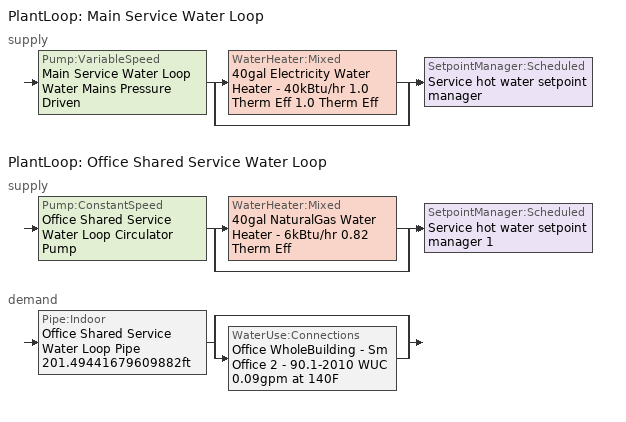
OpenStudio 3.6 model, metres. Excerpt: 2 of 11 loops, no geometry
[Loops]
PlantLoop 'Main Service Water Loop'
 supply: Pump:VariableSpeed 'Main Service Water Loop Water Mains Pressure Driven' > split
  | WaterHeater:Mixed '40gal Electricity Water Heater - 40kBtu/hr 1.0 Therm Eff 1.0 Therm Eff'
  | bypass
  join > SetpointManager:Scheduled 'Service hot water setpoint manager'
PlantLoop 'Office Shared Service Water Loop'
 supply: Pump:ConstantSpeed 'Office Shared Service Water Loop Circulator Pump' > split
  | WaterHeater:Mixed '40gal NaturalGas Water Heater - 6kBtu/hr 0.82 Therm Eff'
  | bypass
  join > SetpointManager:Scheduled 'Service hot water setpoint manager 1'
 demand: Pipe:Indoor 'Office Shared Service Water Loop Pipe 201.49441679609882ft' > split
  | bypass
  | WaterUse:Connections 'Office WholeBuilding - Sm Office 2 - 90.1-2010 WUC 0.09gpm at 140F'
[SizingPeriod:DesignDay] Barometric Pressure {Pa}=100917; Rain Indicator=No; Snow Indicator=No; Day of Month=21; Daylight Saving Time Indicator=No; Humidity Condition Type=Wetbulb; Dry-Bulb Temperature Range Modifier Type=DefaultMultipliers
Name | Maximum Dry-Bulb Temperature {C} | Daily Dry-Bulb Temperature Range {deltaC} | Wind Speed {m/s} | Wind Direction {deg} | Month | Day Type | Wetbulb or DewPoint at Maximum Dry-Bulb {C} | Solar Model Indicator | ASHRAE Clear Sky Optical Depth for Beam Irradiance | ASHRAE Clear Sky Optical Depth for Diffuse Irradiance | Sky Clearness
Kodiak August .4% Condns WB=>MCDB | 21.4 | 6.3 | 5 | 320 | 8 | SummerDesignDay | 16.9 | ASHRAETau | 0.322 | 2.497
Kodiak July .4% Condns WB=>MCDB | 22.8 | 5.5 | 5 | 320 | 7 | SummerDesignDay | 16.6 | ASHRAETau | 0.316 | 2.499
Kodiak June .4% Condns WB=>MCDB | 20.3 | 5.4 | 5 | 320 | 6 | SummerDesignDay | 14.7 | ASHRAETau | 0.317 | 2.453
Kodiak May .4% Condns WB=>MCDB | 17 | 5.9 | 5 | 320 | 5 | SummerDesignDay | 11.2 | ASHRAETau | 0.314 | 2.447
Kodiak April .4% Condns WB=>MCDB | 11.4 | 5.4 | 5 | 320 | 4 | SummerDesignDay | 8 | ASHRAETau | 0.323 | 2.439
Kodiak March .4% Condns WB=>MCDB | 6.3 | 5.5 | 5 | 320 | 3 | SummerDesignDay | 5.2 | ASHRAETau | 0.337 | 2.384
Kodiak February .4% Condns WB=>MCDB | 6.1 | 4.9 | 5 | 320 | 2 | SummerDesignDay | 5.5 | ASHRAETau | 0.336 | 2.429
Kodiak January .4% Condns WB=>MCDB | 5.7 | 4.7 | 5 | 320 | 1 | SummerDesignDay | 5.5 | ASHRAETau | 0.326 | 2.48
Kodiak December .4% Condns DB=>MCWB | 6.9 | 5.1 | 5 | 320 | 12 | SummerDesignDay | 5.6 | ASHRAETau | 0.359 | 2.403
Kodiak November .4% Condns DB=>MCWB | 9.4 | 5.3 | 5 | 320 | 11 | SummerDesignDay | 7.3 | ASHRAETau | 0.358 | 2.388
Kodiak October .4% Condns DB=>MCWB | 12.6 | 6.2 | 5 | 320 | 10 | SummerDesignDay | 9.4 | ASHRAETau | 0.34 | 2.431
Kodiak September .4% Condns DB=>MCWB | 18 | 6.4 | 5 | 320 | 9 | SummerDesignDay | 12.5 | ASHRAETau | 0.333 | 2.489
Kodiak August .4% Condns DB=>MCWB | 22.6 | 6.3 | 5 | 320 | 8 | SummerDesignDay | 16 | ASHRAETau | 0.322 | 2.497
Kodiak July .4% Condns DB=>MCWB | 24.2 | 5.5 | 5 | 320 | 7 | SummerDesignDay | 16.2 | ASHRAETau | 0.316 | 2.499
Kodiak June .4% Condns DB=>MCWB | 22.3 | 5.4 | 5 | 320 | 6 | SummerDesignDay | 13.8 | ASHRAETau | 0.317 | 2.453
Kodiak May .4% Condns DB=>MCWB | 18.8 | 5.9 | 5 | 320 | 5 | SummerDesignDay | 10.5 | ASHRAETau | 0.314 | 2.447
Kodiak April .4% Condns DB=>MCWB | 12.9 | 5.4 | 5 | 320 | 4 | SummerDesignDay | 7 | ASHRAETau | 0.323 | 2.439
Kodiak March .4% Condns DB=>MCWB | 8.3 | 5.5 | 5 | 320 | 3 | SummerDesignDay | 3.9 | ASHRAETau | 0.337 | 2.384
Kodiak February .4% Condns DB=>MCWB | 6.9 | 4.9 | 5 | 320 | 2 | SummerDesignDay | 4.6 | ASHRAETau | 0.336 | 2.429
Kodiak January .4% Condns DB=>MCWB | 6.8 | 4.7 | 5 | 320 | 1 | SummerDesignDay | 4 | ASHRAETau | 0.326 | 2.48
Kodiak Ann Clg .4% Condns WB=>MDB | 18.9 | 6.3 | 5 | 320 | 8 | SummerDesignDay | 15 | ASHRAETau | 0.322 | 2.497
Kodiak Ann Clg .4% Condns DB=>MWB | 20.3 | 6.3 | 5 | 320 | 8 | SummerDesignDay | 14.1 | ASHRAETau | 0.322 | 2.497
Kodiak Ann Htg 99.6% Condns DB | -12.8 | 0 | 5.6 | 290 | 1 | WinterDesignDay | -12.8 | ASHRAEClearSky |  |  | 0
[Material] Roughness=Smooth; Thermal Absorptance=0.9; Solar Absorptance=0.7; Visible Absorptance=0.7
Name | Thickness {m} | Conductivity {W/m-K} | Density {kg/m3} | Specific Heat {J/kg-K}
Copper pipe 0.75in type L | 0.001143 | 386 | 8906.27 | 385.1856
Fiberglass batt 0.5in | 0.0127 | 0.0663448 | 11.2129 | 837.36
[Construction]
Copper pipe 0.75in type L with 0.5in fiberglass batt: Fiberglass batt 0.5in, Copper pipe 0.75in type L
[AvailabilityManager:NightCycle] Applicability Schedule=Always On Discrete; Control Type=CycleOnAny; Thermostat Tolerance {deltaC}=1; Cycling Run Time {s}=1800
Availability Manager Night Cycle 1; Availability Manager Night Cycle 2; Availability Manager Night Cycle 3; Availability Manager Night Cycle 4; Availability Manager Night Cycle 5; Availability Manager Night Cycle 6; Availability Manager Night Cycle 7; Availability Manager Night Cycle 8; Availability Manager Night Cycle 9; Availability Manager Night Cycle 10; Availability Manager Night Cycle 11; Availability Manager Night Cycle 12; Availability Manager Night Cycle 13; Availability Manager Night Cycle 14
[PlantLoop] Glycol Concentration=0; Maximum Loop Temperature {C}=60; Minimum Loop Temperature {C}=10; Plant Loop Volume {m3}=Autocalculate; Load Distribution Scheme=Optimal
Main Service Water Loop; Office Shared Service Water Loop
[Sizing:Plant] Loop Type=Heating; Design Loop Exit Temperature {C}=60; Loop Design Temperature Difference {deltaC}=5; Sizing Option=NonCoincident; Zone Timesteps in Averaging Window=1; Coincident Sizing Factor Mode=None
Main Service Water Loop; Office Shared Service Water Loop
[SetpointManager:Scheduled] Control Variable=Temperature; Schedule=Service Water Loop Temp - 140F
Name | Setpoint Node or NodeList
Service hot water setpoint manager | Main Service Water Loop Supply Outlet Node
Service hot water setpoint manager 1 | Office Shared Service Water Loop Supply Outlet Node
[Pump:VariableSpeed]
Main Service Water Loop Water Mains Pressure Driven: Rated Pump Head {Pa}=0.001; Motor Efficiency=1; Coefficient 1 of the Part Load Performance Curve=0; Coefficient 2 of the Part Load Performance Curve=3.2485; Coefficient 3 of the Part Load Performance Curve=-4.7443; Coefficient 4 of the Part Load Performance Curve=2.5294; Pump Control Type=Intermittent; Skin Loss Radiative Fraction=0.5; Design Power Sizing Method=PowerPerFlowPerPressure; Design Electric Power per Unit Flow Rate {W/(m3/s)}=348701.1; Design Shaft Power per Unit Flow Rate per Unit Head {W-s/m3-Pa}=1.28205; Design Minimum Flow Rate Fraction=0
[WaterHeater:Mixed] Tank Volume {m3}=0.151416; Setpoint Temperature Schedule=Service Water Loop Temp - 140F; Deadband Temperature Difference {deltaC}=2; Maximum Temperature Limit {C}=60; Heater Control Type=Cycle; Off Cycle Parasitic Heat Fraction to Tank=0; On Cycle Parasitic Heat Fraction to Tank=0; Use Side Effectiveness=1; Source Side Effectiveness=1; Use Side Design Flow Rate {m3/s}=autosize; Source Side Design Flow Rate {m3/s}=autosize; Indirect Water Heating Recovery Time {hr}=1.5; Source Side Flow Control Mode=IndirectHeatPrimarySetpoint
Name | Heater Maximum Capacity {W} | Heater Fuel Type | Heater Thermal Efficiency | Off Cycle Parasitic Fuel Consumption Rate {W} | Off Cycle Parasitic Fuel Type | On Cycle Parasitic Fuel Consumption Rate {W} | On Cycle Parasitic Fuel Type | Ambient Temperature Indicator | Off Cycle Loss Coefficient to Ambient Temperature {W/K} | On Cycle Loss Coefficient to Ambient Temperature {W/K} | Ambient Temperature Schedule
40gal Electricity Water Heater - 40kBtu/hr 1.0 Therm Eff 1.0 Therm Eff | 11722.8 | Electricity | 1 | 571 | Electricity | 571 | Electricity | ThermalZone | 1.20802 | 1.20802
40gal NaturalGas Water Heater - 6kBtu/hr 0.82 Therm Eff | 1703.06 | NaturalGas | 0.82 | 0 | NaturalGas | 0 | NaturalGas | Schedule | 0.595823 | 0.595823 | Water Heater Ambient Temp Schedule - 71.6f
[WaterHeater:Sizing] Design Mode=PeakDraw; Time Storage Can Meet Peak Draw {hr}=0.538503; Time for Tank Recovery {hr}=0; Nominal Tank Volume for Autosizing Plant Connections {m3}=1
40gal Electricity Water Heater - 40kBtu/hr 1.0 Therm Eff 1.0 Therm Eff; 40gal NaturalGas Water Heater - 6kBtu/hr 0.82 Therm Eff
[WaterUse:Connections]
Office WholeBuilding - Sm Office 2 - 90.1-2010 WUC 0.09gpm at 140F: Drain Water Heat Exchanger Type=None; Drain Water Heat Exchanger Destination=Plant; Water Use Equipment Name 1=Office WholeBuilding - Sm Office 2 - 90.1-2010 Service Water Use 0.09gpm at 140F
[WaterUse:Equipment:Definition]
Office WholeBuilding - Sm Office 2 - 90.1-2010 Service Water Use Def 0.09gpm: Peak Flow Rate {m3/s}=5.81939e-06; Target Temperature Schedule=Mixed Water At Faucet Temp - 140F; Sensible Fraction Schedule=Fraction Sensible - 0.2; Latent Fraction Schedule=Fraction Latent - 0.05
[WaterUse:Equipment]
Office WholeBuilding - Sm Office 2 - 90.1-2010 Service Water Use 0.09gpm at 140F: Water Use Equipment Definition=Office WholeBuilding - Sm Office 2 - 90.1-2010 Service Water Use Def 0.09gpm; Flow Rate Fraction Schedule=OfficeSmall BLDG_SWH_SCH
[Pump:ConstantSpeed]
Office Shared Service Water Loop Circulator Pump: Rated Flow Rate {m3/s}=autosize; Rated Pump Head {Pa}=29890.7; Rated Power Consumption {W}=autosize; Motor Efficiency=0.855; Fraction of Motor Inefficiencies to Fluid Stream=0; Pump Control Type=Intermittent; Design Power Sizing Method=PowerPerFlowPerPressure; Design Electric Power per Unit Flow Rate {W/(m3/s)}=348701.1; Design Shaft Power per Unit Flow Rate per Unit Head {W-s/m3-Pa}=1.28205
[Pipe:Indoor]
Office Shared Service Water Loop Pipe 201.49441679609882ft: Construction=Copper pipe 0.75in type L with 0.5in fiberglass batt; Environment Type=Schedule; Ambient Temperature Schedule=Temporary Pipe Indoor Ambient Temp 67.3F; Ambient Air Velocity Schedule=Office Shared Service Water Loop Piping Air Velocity - 0.67mph; Pipe Inside Diameter {m}=0.019939; Pipe Length {m}=61.4155
[Schedule:Constant]
Name | Value
Always On Discrete | 1
Temporary Pipe Indoor Ambient Temp 67.3F | 19.6
[Schedule:Ruleset]
Service Water Loop Temp - 140F: Default Day Schedule=Service Water Loop Temp - 140F Default
Fraction Sensible - 0.2: Default Day Schedule=Fraction Sensible - 0.2 Default
Fraction Latent - 0.05: Default Day Schedule=Fraction Latent - 0.05 Default
Mixed Water At Faucet Temp - 140F: Default Day Schedule=Mixed Water At Faucet Temp - 140F Default
OfficeSmall BLDG_SWH_SCH: Default Day Schedule=OfficeSmall BLDG_SWH_SCH Default; Summer Design Day Schedule=OfficeSmall BLDG_SWH_SCH Summer Design Day; Winter Design Day Schedule=OfficeSmall BLDG_SWH_SCH Winter Design Day
Water Heater Ambient Temp Schedule - 71.6f: Default Day Schedule=Water Heater Ambient Temp Schedule - 71.6f Default
Office Shared Service Water Loop Piping Air Velocity - 0.67mph: Default Day Schedule=Office Shared Service Water Loop Piping Air Velocity - 0.67mph Default
[Schedule:Day]
Service Water Loop Temp - 140F Default; Mixed Water At Faucet Temp - 140F Default: 24, 0, 60
Fraction Sensible - 0.2 Default: 24, 0, 0.2
Fraction Latent - 0.05 Default: 24, 0, 0.05
OfficeSmall BLDG_SWH_SCH Default: Yes, 4, 30, 0, 24, 0, 0
OfficeSmall BLDG_SWH_SCH Winter Design Day; OfficeSmall BLDG_SWH_SCH Summer Design Day: 7, 0, 0, 8, 0, 0.27, 9, 0, 0.55, 11, 0, 0.64, 12, 0, 0.82, 13, 0, 1, 14, 0, 0.91, 16, 0, 0.55, 17, 0, 0.73, 19, 0, 0.37, 20, 0, 0.18, 21, 0, 0.27, 22, 0, 0.09, 24, 0, 0
OfficeSmall BLDG_SWH_SCH WntrDsn|SmrDsn|Wkdy Day; autogen Schedule Rule 16 1_day_sch: Yes, 6, 30, 0, 6, 40, 0.045, 6, 50, 0.09, 7, 0, 0.135, 7, 10, 0.18, 7, 20, 0.225, 7, 30, 0.27, 7, 40, 0.316667, 7, 50, 0.363333, 8, 0, 0.41, 8, 9, 0.456667, 8, 19, 0.503333, 8, 29, 0.55, 8, 30, 0.55, 8, 39, 0.565, 8, 49, 0.58, 8, 59, 0.595, 9, 9, 0.61, 9, 19, 0.625, 9, 29, 0.64, 9, 30, 0.64, 10, 30, 0.64, 10, 39, 0.67, 10, 49, 0.7, 10, 59, 0.73, 11, 9, 0.76, 11, 19, 0.79, 11, 29, 0.82, 11, 30, 0.82, 11, 39, 0.85, 11, 49, 0.88, 11, 59, 0.91, 12, 9, 0.94, 12, 19, 0.97, 12, 29, 1, 12, 30, 1, 12, 39, 0.985, 12, 49, 0.97, 12, 59, 0.955, 13, 9, 0.94, 13, 19, 0.925, 13, 29, 0.91, 13, 30, 0.91, 13, 39, 0.85, 13, 49, 0.79, 13, 59, 0.73, 14, 9, 0.67, 14, 19, 0.61, 14, 29, 0.55, 14, 30, 0.55, 15, 30, 0.55, 15, 39, 0.58, 15, 49, 0.61, 15, 59, 0.64, 16, 9, 0.67, 16, 19, 0.7, 16, 30, 0.73, 16, 40, 0.67, 16, 50, 0.61, 17, 0, 0.55, 17, 10, 0.49, 17, 20, 0.43, 17, 30, 0.37, 18, 30, 0.37, 18, 40, 0.338333, 18, 50, 0.306667, 19, 0, 0.275, 19, 10, 0.243333, 19, 20, 0.211667, 19, 30, 0.18, 19, 40, 0.195, 19, 50, 0.21, 20, 0, 0.225, 20, 10, 0.24, 20, 20, 0.255, 20, 30, 0.27, 20, 40, 0.24, 20, 50, 0.21, 21, 0, 0.18, 21, 10, 0.15, 21, 20, 0.12, 21, 30, 0.09, 21, 40, 0.075, 21, 50, 0.06, 22, 0, 0.045, 22, 10, 0.03, 22, 20, 0.015, 22, 30, 0, 24, 0, 0
Water Heater Ambient Temp Schedule - 71.6f Default: 24, 0, 22
Office Shared Service Water Loop Piping Air Velocity - 0.67mph Default: 24, 0, 0.3
Schedule Day 97: 1, 0, 0.3, 2, 0, 0.3, 3, 0, 0.3, 4, 0, 0.3, 5, 0, 0.3, 6, 0, 0.3, 7, 0, 0.3, 8, 0, 0.3, 9, 0, 0.3, 10, 0, 0.3, 11, 0, 0.3, 12, 0, 0.3, 13, 0, 0.3, 14, 0, 0.3, 15, 0, 0.3, 16, 0, 0.3, 17, 0, 0, 18, 0, 0, 19, 0, 0, 20, 0, 0, 21, 0, 0, 22, 0, 0, 23, 0, 0, 24, 0, 0
Schedule Day 98; Schedule Day 99; Schedule Day 100; Schedule Day 101; Schedule Day 102; Schedule Day 103; Schedule Day 114; Schedule Day 115; Schedule Day 116; Schedule Day 117; Schedule Day 118; Schedule Day 119; Schedule Day 186; Schedule Day 187; Schedule Day 188; Schedule Day 189; Schedule Day 190; Schedule Day 191; Schedule Day 194; Schedule Day 195; Schedule Day 196; Schedule Day 197; Schedule Day 198; Schedule Day 199; Schedule Day 202; Schedule Day 203; Schedule Day 204; Schedule Day 205; Schedule Day 206; Schedule Day 207; Schedule Day 218; Schedule Day 219; Schedule Day 220; Schedule Day 221; Schedule Day 222; Schedule Day 223; Schedule Day 266; Schedule Day 267; Schedule Day 268; Schedule Day 269; Schedule Day 270; Schedule Day 271: 1, 0, 0, 2, 0, 0, 3, 0, 0, 4, 0, 0, 5, 0, 0, 6, 0, 0, 7, 0, 0, 8, 0, 0, 9, 0, 0, 10, 0, 0, 11, 0, 0, 12, 0, 0, 13, 0, 0, 14, 0, 0, 15, 0, 0, 16, 0, 0, 17, 0, 0, 18, 0, 0, 19, 0, 0, 20, 0, 0, 21, 0, 0, 22, 0, 0, 23, 0, 0, 24, 0, 0
Schedule Day 104: 1, 0, 0, 2, 0, 0, 3, 0, 0, 4, 0, 0, 5, 0, 0, 6, 0, 0, 7, 0, 0, 8, 0, 0, 9, 0, 0, 10, 0, 0, 11, 0, 0, 12, 0, 0, 13, 0, 0, 14, 0, 0, 15, 0, 0, 16, 0, 0, 17, 0, 0.3, 18, 0, 0.3, 19, 0, 0.3, 20, 0, 0.3, 21, 0, 0.3, 22, 0, 0.3, 23, 0, 0.3, 24, 0, 0.3
Schedule Day 113: 1, 0, 22, 2, 0, 22, 3, 0, 22, 4, 0, 22, 5, 0, 22, 6, 0, 22, 7, 0, 22, 8, 0, 22, 9, 0, 22, 10, 0, 22, 11, 0, 22, 12, 0, 22, 13, 0, 22, 14, 0, 22, 15, 0, 22, 16, 0, 22, 17, 0, 0, 18, 0, 0, 19, 0, 0, 20, 0, 0, 21, 0, 0, 22, 0, 0, 23, 0, 0, 24, 0, 0
Schedule Day 120: 1, 0, 0, 2, 0, 0, 3, 0, 0, 4, 0, 0, 5, 0, 0, 6, 0, 0, 7, 0, 0, 8, 0, 0, 9, 0, 0, 10, 0, 0, 11, 0, 0, 12, 0, 0, 13, 0, 0, 14, 0, 0, 15, 0, 0, 16, 0, 0, 17, 0, 22, 18, 0, 22, 19, 0, 22, 20, 0, 22, 21, 0, 22, 22, 0, 22, 23, 0, 22, 24, 0, 22
Schedule Day 185: 1, 0, 0, 2, 0, 0, 3, 0, 0, 4, 0, 0, 5, 0, 0, 6, 0, 0, 7, 0, 0.135, 8, 0, 0.41, 9, 0, 0.5965, 10, 0, 0.64, 11, 0, 0.733, 12, 0, 0.913, 13, 0, 0.9535, 14, 0, 0.724, 15, 0, 0.55, 16, 0, 0.643, 17, 0, 0, 18, 0, 0, 19, 0, 0, 20, 0, 0, 21, 0, 0, 22, 0, 0, 23, 0, 0, 24, 0, 0
Schedule Day 192: 1, 0, 0, 2, 0, 0, 3, 0, 0, 4, 0, 0, 5, 0, 0, 6, 0, 0, 7, 0, 0, 8, 0, 0, 9, 0, 0, 10, 0, 0, 11, 0, 0, 12, 0, 0, 13, 0, 0, 14, 0, 0, 15, 0, 0, 16, 0, 0, 17, 0, 0.55, 18, 0, 0.37, 19, 0, 0.275, 20, 0, 0.225, 21, 0, 0.18, 22, 0, 0.045, 23, 0, 0, 24, 0, 0
Schedule Day 193; Schedule Day 217: 1, 0, 60, 2, 0, 60, 3, 0, 60, 4, 0, 60, 5, 0, 60, 6, 0, 60, 7, 0, 60, 8, 0, 60, 9, 0, 60, 10, 0, 60, 11, 0, 60, 12, 0, 60, 13, 0, 60, 14, 0, 60, 15, 0, 60, 16, 0, 60, 17, 0, 0, 18, 0, 0, 19, 0, 0, 20, 0, 0, 21, 0, 0, 22, 0, 0, 23, 0, 0, 24, 0, 0
Schedule Day 200; Schedule Day 224: 1, 0, 0, 2, 0, 0, 3, 0, 0, 4, 0, 0, 5, 0, 0, 6, 0, 0, 7, 0, 0, 8, 0, 0, 9, 0, 0, 10, 0, 0, 11, 0, 0, 12, 0, 0, 13, 0, 0, 14, 0, 0, 15, 0, 0, 16, 0, 0, 17, 0, 60, 18, 0, 60, 19, 0, 60, 20, 0, 60, 21, 0, 60, 22, 0, 60, 23, 0, 60, 24, 0, 60
Schedule Day 201: 1, 0, 0.05, 2, 0, 0.05, 3, 0, 0.05, 4, 0, 0.05, 5, 0, 0.05, 6, 0, 0.05, 7, 0, 0.05, 8, 0, 0.05, 9, 0, 0.05, 10, 0, 0.05, 11, 0, 0.05, 12, 0, 0.05, 13, 0, 0.05, 14, 0, 0.05, 15, 0, 0.05, 16, 0, 0.05, 17, 0, 0, 18, 0, 0, 19, 0, 0, 20, 0, 0, 21, 0, 0, 22, 0, 0, 23, 0, 0, 24, 0, 0
Schedule Day 208: 1, 0, 0, 2, 0, 0, 3, 0, 0, 4, 0, 0, 5, 0, 0, 6, 0, 0, 7, 0, 0, 8, 0, 0, 9, 0, 0, 10, 0, 0, 11, 0, 0, 12, 0, 0, 13, 0, 0, 14, 0, 0, 15, 0, 0, 16, 0, 0, 17, 0, 0.05, 18, 0, 0.05, 19, 0, 0.05, 20, 0, 0.05, 21, 0, 0.05, 22, 0, 0.05, 23, 0, 0.05, 24, 0, 0.05
Schedule Day 265: 1, 0, 0.2, 2, 0, 0.2, 3, 0, 0.2, 4, 0, 0.2, 5, 0, 0.2, 6, 0, 0.2, 7, 0, 0.2, 8, 0, 0.2, 9, 0, 0.2, 10, 0, 0.2, 11, 0, 0.2, 12, 0, 0.2, 13, 0, 0.2, 14, 0, 0.2, 15, 0, 0.2, 16, 0, 0.2, 17, 0, 0, 18, 0, 0, 19, 0, 0, 20, 0, 0, 21, 0, 0, 22, 0, 0, 23, 0, 0, 24, 0, 0
Schedule Day 272: 1, 0, 0, 2, 0, 0, 3, 0, 0, 4, 0, 0, 5, 0, 0, 6, 0, 0, 7, 0, 0, 8, 0, 0, 9, 0, 0, 10, 0, 0, 11, 0, 0, 12, 0, 0, 13, 0, 0, 14, 0, 0, 15, 0, 0, 16, 0, 0, 17, 0, 0.2, 18, 0, 0.2, 19, 0, 0.2, 20, 0, 0.2, 21, 0, 0.2, 22, 0, 0.2, 23, 0, 0.2, 24, 0, 0.2
[Schedule:Rule] Apply Monday=Yes; Apply Tuesday=Yes; Apply Wednesday=Yes; Apply Thursday=Yes; Apply Friday=Yes
Schedule Rule 16: Schedule Ruleset=OfficeSmall BLDG_SWH_SCH; Rule Order=8; Day Schedule=OfficeSmall BLDG_SWH_SCH WntrDsn|SmrDsn|Wkdy Day; Date Specification Type=DateRange; Start Month=1; Start Day=1; End Month=12; End Day=31
autogen Schedule Rule 16 1: Schedule Ruleset=OfficeSmall BLDG_SWH_SCH; Rule Order=9; Day Schedule=autogen Schedule Rule 16 1_day_sch; Date Specification Type=SpecificDates; Apply Sunday=Yes; Apply Saturday=Yes; Specific Month 1=1; Specific Day 1=2; Specific Month 2=1; Specific Day 2=9; Specific Month 3=1; Specific Day 3=16; Specific Month 4=1; Specific Day 4=23; Specific Month 5=1; Specific Day 5=30; Specific Month 6=2; Specific Day 6=6; Specific Month 7=2; Specific Day 7=13; Specific Month 8=2; Specific Day 8=20; Specific Month 9=2; Specific Day 9=27; Specific Month 10=3; Specific Day 10=5; Specific Month 11=3; Specific Day 11=12; Specific Month 12=3; Specific Day 12=19; Specific Month 13=3; Specific Day 13=26; Specific Month 14=4; Specific Day 14=2; Specific Month 15=4; Specific Day 15=9; Specific Month 16=4; Specific Day 16=16; Specific Month 17=4; Specific Day 17=23; Specific Month 18=4; Specific Day 18=30; Specific Month 19=5; Specific Day 19=7; Specific Month 20=5; Specific Day 20=14; Specific Month 21=5; Specific Day 21=21; Specific Month 22=5; Specific Day 22=28; Specific Month 23=6; Specific Day 23=4; Specific Month 24=6; Specific Day 24=11; Specific Month 25=6; Specific Day 25=18; Specific Month 26=6; Specific Day 26=25; Specific Month 27=7; Specific Day 27=2; Specific Month 28=7; Specific Day 28=9; Specific Month 29=7; Specific Day 29=16; Specific Month 30=7; Specific Day 30=23; Specific Month 31=7; Specific Day 31=30; Specific Month 32=8; Specific Day 32=6; Specific Month 33=8; Specific Day 33=13; Specific Month 34=8; Specific Day 34=20; Specific Month 35=8; Specific Day 35=27; Specific Month 36=9; Specific Day 36=3; Specific Month 37=9; Specific Day 37=10; Specific Month 38=9; Specific Day 38=17; Specific Month 39=9; Specific Day 39=24; Specific Month 40=10; Specific Day 40=1; Specific Month 41=10; Specific Day 41=8; Specific Month 42=10; Specific Day 42=15; Specific Month 43=10; Specific Day 43=22; Specific Month 44=10; Specific Day 44=29; Specific Month 45=11; Specific Day 45=5; Specific Month 46=11; Specific Day 46=12; Specific Month 47=11; Specific Day 47=19; Specific Month 48=11; Specific Day 48=26; Specific Month 49=12; Specific Day 49=3; Specific Month 50=12; Specific Day 50=10; Specific Month 51=12; Specific Day 51=17; Specific Month 52=12; Specific Day 52=24; Specific Month 53=12; Specific Day 53=31
Office Shared Service Water Loop Piping Air Velocity - 0.67mph Outage Day 304: Schedule Ruleset=Office Shared Service Water Loop Piping Air Velocity - 0.67mph; Rule Order=7; Day Schedule=Schedule Day 97; Date Specification Type=DateRange; Start Month=10; Start Day=31; End Month=10; End Day=31; Apply Sunday=Yes; Apply Saturday=Yes
Office Shared Service Water Loop Piping Air Velocity - 0.67mph Outage Day 305: Schedule Ruleset=Office Shared Service Water Loop Piping Air Velocity - 0.67mph; Rule Order=6; Day Schedule=Schedule Day 98; Date Specification Type=DateRange; Start Month=11; Start Day=1; End Month=11; End Day=1; Apply Sunday=Yes; Apply Saturday=Yes
Office Shared Service Water Loop Piping Air Velocity - 0.67mph Outage Day 306: Schedule Ruleset=Office Shared Service Water Loop Piping Air Velocity - 0.67mph; Rule Order=5; Day Schedule=Schedule Day 99; Date Specification Type=DateRange; Start Month=11; Start Day=2; End Month=11; End Day=2; Apply Sunday=Yes; Apply Saturday=Yes
Office Shared Service Water Loop Piping Air Velocity - 0.67mph Outage Day 307: Schedule Ruleset=Office Shared Service Water Loop Piping Air Velocity - 0.67mph; Rule Order=4; Day Schedule=Schedule Day 100; Date Specification Type=DateRange; Start Month=11; Start Day=3; End Month=11; End Day=3; Apply Sunday=Yes; Apply Saturday=Yes
Office Shared Service Water Loop Piping Air Velocity - 0.67mph Outage Day 308: Schedule Ruleset=Office Shared Service Water Loop Piping Air Velocity - 0.67mph; Rule Order=3; Day Schedule=Schedule Day 101; Date Specification Type=DateRange; Start Month=11; Start Day=4; End Month=11; End Day=4; Apply Sunday=Yes; Apply Saturday=Yes
Office Shared Service Water Loop Piping Air Velocity - 0.67mph Outage Day 309: Schedule Ruleset=Office Shared Service Water Loop Piping Air Velocity - 0.67mph; Rule Order=2; Day Schedule=Schedule Day 102; Date Specification Type=DateRange; Start Month=11; Start Day=5; End Month=11; End Day=5; Apply Sunday=Yes; Apply Saturday=Yes
Office Shared Service Water Loop Piping Air Velocity - 0.67mph Outage Day 310: Schedule Ruleset=Office Shared Service Water Loop Piping Air Velocity - 0.67mph; Rule Order=1; Day Schedule=Schedule Day 103; Date Specification Type=DateRange; Start Month=11; Start Day=6; End Month=11; End Day=6; Apply Sunday=Yes; Apply Saturday=Yes
Office Shared Service Water Loop Piping Air Velocity - 0.67mph Outage Day 311: Schedule Ruleset=Office Shared Service Water Loop Piping Air Velocity - 0.67mph; Rule Order=0; Day Schedule=Schedule Day 104; Date Specification Type=DateRange; Start Month=11; Start Day=7; End Month=11; End Day=7; Apply Sunday=Yes; Apply Saturday=Yes
Water Heater Ambient Temp Schedule - 71.6f Outage Day 304: Schedule Ruleset=Water Heater Ambient Temp Schedule - 71.6f; Rule Order=7; Day Schedule=Schedule Day 113; Date Specification Type=DateRange; Start Month=10; Start Day=31; End Month=10; End Day=31; Apply Sunday=Yes; Apply Saturday=Yes
Water Heater Ambient Temp Schedule - 71.6f Outage Day 305: Schedule Ruleset=Water Heater Ambient Temp Schedule - 71.6f; Rule Order=6; Day Schedule=Schedule Day 114; Date Specification Type=DateRange; Start Month=11; Start Day=1; End Month=11; End Day=1; Apply Sunday=Yes; Apply Saturday=Yes
Water Heater Ambient Temp Schedule - 71.6f Outage Day 306: Schedule Ruleset=Water Heater Ambient Temp Schedule - 71.6f; Rule Order=5; Day Schedule=Schedule Day 115; Date Specification Type=DateRange; Start Month=11; Start Day=2; End Month=11; End Day=2; Apply Sunday=Yes; Apply Saturday=Yes
Water Heater Ambient Temp Schedule - 71.6f Outage Day 307: Schedule Ruleset=Water Heater Ambient Temp Schedule - 71.6f; Rule Order=4; Day Schedule=Schedule Day 116; Date Specification Type=DateRange; Start Month=11; Start Day=3; End Month=11; End Day=3; Apply Sunday=Yes; Apply Saturday=Yes
Water Heater Ambient Temp Schedule - 71.6f Outage Day 308: Schedule Ruleset=Water Heater Ambient Temp Schedule - 71.6f; Rule Order=3; Day Schedule=Schedule Day 117; Date Specification Type=DateRange; Start Month=11; Start Day=4; End Month=11; End Day=4; Apply Sunday=Yes; Apply Saturday=Yes
Water Heater Ambient Temp Schedule - 71.6f Outage Day 309: Schedule Ruleset=Water Heater Ambient Temp Schedule - 71.6f; Rule Order=2; Day Schedule=Schedule Day 118; Date Specification Type=DateRange; Start Month=11; Start Day=5; End Month=11; End Day=5; Apply Sunday=Yes; Apply Saturday=Yes
Water Heater Ambient Temp Schedule - 71.6f Outage Day 310: Schedule Ruleset=Water Heater Ambient Temp Schedule - 71.6f; Rule Order=1; Day Schedule=Schedule Day 119; Date Specification Type=DateRange; Start Month=11; Start Day=6; End Month=11; End Day=6; Apply Sunday=Yes; Apply Saturday=Yes
Water Heater Ambient Temp Schedule - 71.6f Outage Day 311: Schedule Ruleset=Water Heater Ambient Temp Schedule - 71.6f; Rule Order=0; Day Schedule=Schedule Day 120; Date Specification Type=DateRange; Start Month=11; Start Day=7; End Month=11; End Day=7; Apply Sunday=Yes; Apply Saturday=Yes
OfficeSmall BLDG_SWH_SCH Outage Day 304: Schedule Ruleset=OfficeSmall BLDG_SWH_SCH; Rule Order=7; Day Schedule=Schedule Day 185; Date Specification Type=DateRange; Start Month=10; Start Day=31; End Month=10; End Day=31; Apply Sunday=Yes; Apply Saturday=Yes
OfficeSmall BLDG_SWH_SCH Outage Day 305: Schedule Ruleset=OfficeSmall BLDG_SWH_SCH; Rule Order=6; Day Schedule=Schedule Day 186; Date Specification Type=DateRange; Start Month=11; Start Day=1; End Month=11; End Day=1; Apply Sunday=Yes; Apply Saturday=Yes
OfficeSmall BLDG_SWH_SCH Outage Day 306: Schedule Ruleset=OfficeSmall BLDG_SWH_SCH; Rule Order=5; Day Schedule=Schedule Day 187; Date Specification Type=DateRange; Start Month=11; Start Day=2; End Month=11; End Day=2; Apply Sunday=Yes; Apply Saturday=Yes
OfficeSmall BLDG_SWH_SCH Outage Day 307: Schedule Ruleset=OfficeSmall BLDG_SWH_SCH; Rule Order=4; Day Schedule=Schedule Day 188; Date Specification Type=DateRange; Start Month=11; Start Day=3; End Month=11; End Day=3; Apply Sunday=Yes; Apply Saturday=Yes
OfficeSmall BLDG_SWH_SCH Outage Day 308: Schedule Ruleset=OfficeSmall BLDG_SWH_SCH; Rule Order=3; Day Schedule=Schedule Day 189; Date Specification Type=DateRange; Start Month=11; Start Day=4; End Month=11; End Day=4; Apply Sunday=Yes; Apply Saturday=Yes
OfficeSmall BLDG_SWH_SCH Outage Day 309: Schedule Ruleset=OfficeSmall BLDG_SWH_SCH; Rule Order=2; Day Schedule=Schedule Day 190; Date Specification Type=DateRange; Start Month=11; Start Day=5; End Month=11; End Day=5; Apply Sunday=Yes; Apply Saturday=Yes
OfficeSmall BLDG_SWH_SCH Outage Day 310: Schedule Ruleset=OfficeSmall BLDG_SWH_SCH; Rule Order=1; Day Schedule=Schedule Day 191; Date Specification Type=DateRange; Start Month=11; Start Day=6; End Month=11; End Day=6; Apply Sunday=Yes; Apply Saturday=Yes
OfficeSmall BLDG_SWH_SCH Outage Day 311: Schedule Ruleset=OfficeSmall BLDG_SWH_SCH; Rule Order=0; Day Schedule=Schedule Day 192; Date Specification Type=DateRange; Start Month=11; Start Day=7; End Month=11; End Day=7; Apply Sunday=Yes; Apply Saturday=Yes
Mixed Water At Faucet Temp - 140F Outage Day 304: Schedule Ruleset=Mixed Water At Faucet Temp - 140F; Rule Order=7; Day Schedule=Schedule Day 193; Date Specification Type=DateRange; Start Month=10; Start Day=31; End Month=10; End Day=31; Apply Sunday=Yes; Apply Saturday=Yes
Mixed Water At Faucet Temp - 140F Outage Day 305: Schedule Ruleset=Mixed Water At Faucet Temp - 140F; Rule Order=6; Day Schedule=Schedule Day 194; Date Specification Type=DateRange; Start Month=11; Start Day=1; End Month=11; End Day=1; Apply Sunday=Yes; Apply Saturday=Yes
Mixed Water At Faucet Temp - 140F Outage Day 306: Schedule Ruleset=Mixed Water At Faucet Temp - 140F; Rule Order=5; Day Schedule=Schedule Day 195; Date Specification Type=DateRange; Start Month=11; Start Day=2; End Month=11; End Day=2; Apply Sunday=Yes; Apply Saturday=Yes
Mixed Water At Faucet Temp - 140F Outage Day 307: Schedule Ruleset=Mixed Water At Faucet Temp - 140F; Rule Order=4; Day Schedule=Schedule Day 196; Date Specification Type=DateRange; Start Month=11; Start Day=3; End Month=11; End Day=3; Apply Sunday=Yes; Apply Saturday=Yes
Mixed Water At Faucet Temp - 140F Outage Day 308: Schedule Ruleset=Mixed Water At Faucet Temp - 140F; Rule Order=3; Day Schedule=Schedule Day 197; Date Specification Type=DateRange; Start Month=11; Start Day=4; End Month=11; End Day=4; Apply Sunday=Yes; Apply Saturday=Yes
Mixed Water At Faucet Temp - 140F Outage Day 309: Schedule Ruleset=Mixed Water At Faucet Temp - 140F; Rule Order=2; Day Schedule=Schedule Day 198; Date Specification Type=DateRange; Start Month=11; Start Day=5; End Month=11; End Day=5; Apply Sunday=Yes; Apply Saturday=Yes
Mixed Water At Faucet Temp - 140F Outage Day 310: Schedule Ruleset=Mixed Water At Faucet Temp - 140F; Rule Order=1; Day Schedule=Schedule Day 199; Date Specification Type=DateRange; Start Month=11; Start Day=6; End Month=11; End Day=6; Apply Sunday=Yes; Apply Saturday=Yes
Mixed Water At Faucet Temp - 140F Outage Day 311: Schedule Ruleset=Mixed Water At Faucet Temp - 140F; Rule Order=0; Day Schedule=Schedule Day 200; Date Specification Type=DateRange; Start Month=11; Start Day=7; End Month=11; End Day=7; Apply Sunday=Yes; Apply Saturday=Yes
Fraction Latent - 0.05 Outage Day 304: Schedule Ruleset=Fraction Latent - 0.05; Rule Order=7; Day Schedule=Schedule Day 201; Date Specification Type=DateRange; Start Month=10; Start Day=31; End Month=10; End Day=31; Apply Sunday=Yes; Apply Saturday=Yes
Fraction Latent - 0.05 Outage Day 305: Schedule Ruleset=Fraction Latent - 0.05; Rule Order=6; Day Schedule=Schedule Day 202; Date Specification Type=DateRange; Start Month=11; Start Day=1; End Month=11; End Day=1; Apply Sunday=Yes; Apply Saturday=Yes
Fraction Latent - 0.05 Outage Day 306: Schedule Ruleset=Fraction Latent - 0.05; Rule Order=5; Day Schedule=Schedule Day 203; Date Specification Type=DateRange; Start Month=11; Start Day=2; End Month=11; End Day=2; Apply Sunday=Yes; Apply Saturday=Yes
Fraction Latent - 0.05 Outage Day 307: Schedule Ruleset=Fraction Latent - 0.05; Rule Order=4; Day Schedule=Schedule Day 204; Date Specification Type=DateRange; Start Month=11; Start Day=3; End Month=11; End Day=3; Apply Sunday=Yes; Apply Saturday=Yes
Fraction Latent - 0.05 Outage Day 308: Schedule Ruleset=Fraction Latent - 0.05; Rule Order=3; Day Schedule=Schedule Day 205; Date Specification Type=DateRange; Start Month=11; Start Day=4; End Month=11; End Day=4; Apply Sunday=Yes; Apply Saturday=Yes
Fraction Latent - 0.05 Outage Day 309: Schedule Ruleset=Fraction Latent - 0.05; Rule Order=2; Day Schedule=Schedule Day 206; Date Specification Type=DateRange; Start Month=11; Start Day=5; End Month=11; End Day=5; Apply Sunday=Yes; Apply Saturday=Yes
Fraction Latent - 0.05 Outage Day 310: Schedule Ruleset=Fraction Latent - 0.05; Rule Order=1; Day Schedule=Schedule Day 207; Date Specification Type=DateRange; Start Month=11; Start Day=6; End Month=11; End Day=6; Apply Sunday=Yes; Apply Saturday=Yes
Fraction Latent - 0.05 Outage Day 311: Schedule Ruleset=Fraction Latent - 0.05; Rule Order=0; Day Schedule=Schedule Day 208; Date Specification Type=DateRange; Start Month=11; Start Day=7; End Month=11; End Day=7; Apply Sunday=Yes; Apply Saturday=Yes
Service Water Loop Temp - 140F Outage Day 304: Schedule Ruleset=Service Water Loop Temp - 140F; Rule Order=7; Day Schedule=Schedule Day 217; Date Specification Type=DateRange; Start Month=10; Start Day=31; End Month=10; End Day=31; Apply Sunday=Yes; Apply Saturday=Yes
Service Water Loop Temp - 140F Outage Day 305: Schedule Ruleset=Service Water Loop Temp - 140F; Rule Order=6; Day Schedule=Schedule Day 218; Date Specification Type=DateRange; Start Month=11; Start Day=1; End Month=11; End Day=1; Apply Sunday=Yes; Apply Saturday=Yes
Service Water Loop Temp - 140F Outage Day 306: Schedule Ruleset=Service Water Loop Temp - 140F; Rule Order=5; Day Schedule=Schedule Day 219; Date Specification Type=DateRange; Start Month=11; Start Day=2; End Month=11; End Day=2; Apply Sunday=Yes; Apply Saturday=Yes
Service Water Loop Temp - 140F Outage Day 307: Schedule Ruleset=Service Water Loop Temp - 140F; Rule Order=4; Day Schedule=Schedule Day 220; Date Specification Type=DateRange; Start Month=11; Start Day=3; End Month=11; End Day=3; Apply Sunday=Yes; Apply Saturday=Yes
Service Water Loop Temp - 140F Outage Day 308: Schedule Ruleset=Service Water Loop Temp - 140F; Rule Order=3; Day Schedule=Schedule Day 221; Date Specification Type=DateRange; Start Month=11; Start Day=4; End Month=11; End Day=4; Apply Sunday=Yes; Apply Saturday=Yes
Service Water Loop Temp - 140F Outage Day 309: Schedule Ruleset=Service Water Loop Temp - 140F; Rule Order=2; Day Schedule=Schedule Day 222; Date Specification Type=DateRange; Start Month=11; Start Day=5; End Month=11; End Day=5; Apply Sunday=Yes; Apply Saturday=Yes
Service Water Loop Temp - 140F Outage Day 310: Schedule Ruleset=Service Water Loop Temp - 140F; Rule Order=1; Day Schedule=Schedule Day 223; Date Specification Type=DateRange; Start Month=11; Start Day=6; End Month=11; End Day=6; Apply Sunday=Yes; Apply Saturday=Yes
Service Water Loop Temp - 140F Outage Day 311: Schedule Ruleset=Service Water Loop Temp - 140F; Rule Order=0; Day Schedule=Schedule Day 224; Date Specification Type=DateRange; Start Month=11; Start Day=7; End Month=11; End Day=7; Apply Sunday=Yes; Apply Saturday=Yes
Fraction Sensible - 0.2 Outage Day 304: Schedule Ruleset=Fraction Sensible - 0.2; Rule Order=7; Day Schedule=Schedule Day 265; Date Specification Type=DateRange; Start Month=10; Start Day=31; End Month=10; End Day=31; Apply Sunday=Yes; Apply Saturday=Yes
Fraction Sensible - 0.2 Outage Day 305: Schedule Ruleset=Fraction Sensible - 0.2; Rule Order=6; Day Schedule=Schedule Day 266; Date Specification Type=DateRange; Start Month=11; Start Day=1; End Month=11; End Day=1; Apply Sunday=Yes; Apply Saturday=Yes
Fraction Sensible - 0.2 Outage Day 306: Schedule Ruleset=Fraction Sensible - 0.2; Rule Order=5; Day Schedule=Schedule Day 267; Date Specification Type=DateRange; Start Month=11; Start Day=2; End Month=11; End Day=2; Apply Sunday=Yes; Apply Saturday=Yes
Fraction Sensible - 0.2 Outage Day 307: Schedule Ruleset=Fraction Sensible - 0.2; Rule Order=4; Day Schedule=Schedule Day 268; Date Specification Type=DateRange; Start Month=11; Start Day=3; End Month=11; End Day=3; Apply Sunday=Yes; Apply Saturday=Yes
Fraction Sensible - 0.2 Outage Day 308: Schedule Ruleset=Fraction Sensible - 0.2; Rule Order=3; Day Schedule=Schedule Day 269; Date Specification Type=DateRange; Start Month=11; Start Day=4; End Month=11; End Day=4; Apply Sunday=Yes; Apply Saturday=Yes
Fraction Sensible - 0.2 Outage Day 309: Schedule Ruleset=Fraction Sensible - 0.2; Rule Order=2; Day Schedule=Schedule Day 270; Date Specification Type=DateRange; Start Month=11; Start Day=5; End Month=11; End Day=5; Apply Sunday=Yes; Apply Saturday=Yes
Fraction Sensible - 0.2 Outage Day 310: Schedule Ruleset=Fraction Sensible - 0.2; Rule Order=1; Day Schedule=Schedule Day 271; Date Specification Type=DateRange; Start Month=11; Start Day=6; End Month=11; End Day=6; Apply Sunday=Yes; Apply Saturday=Yes
Fraction Sensible - 0.2 Outage Day 311: Schedule Ruleset=Fraction Sensible - 0.2; Rule Order=0; Day Schedule=Schedule Day 272; Date Specification Type=DateRange; Start Month=11; Start Day=7; End Month=11; End Day=7; Apply Sunday=Yes; Apply Saturday=Yes
